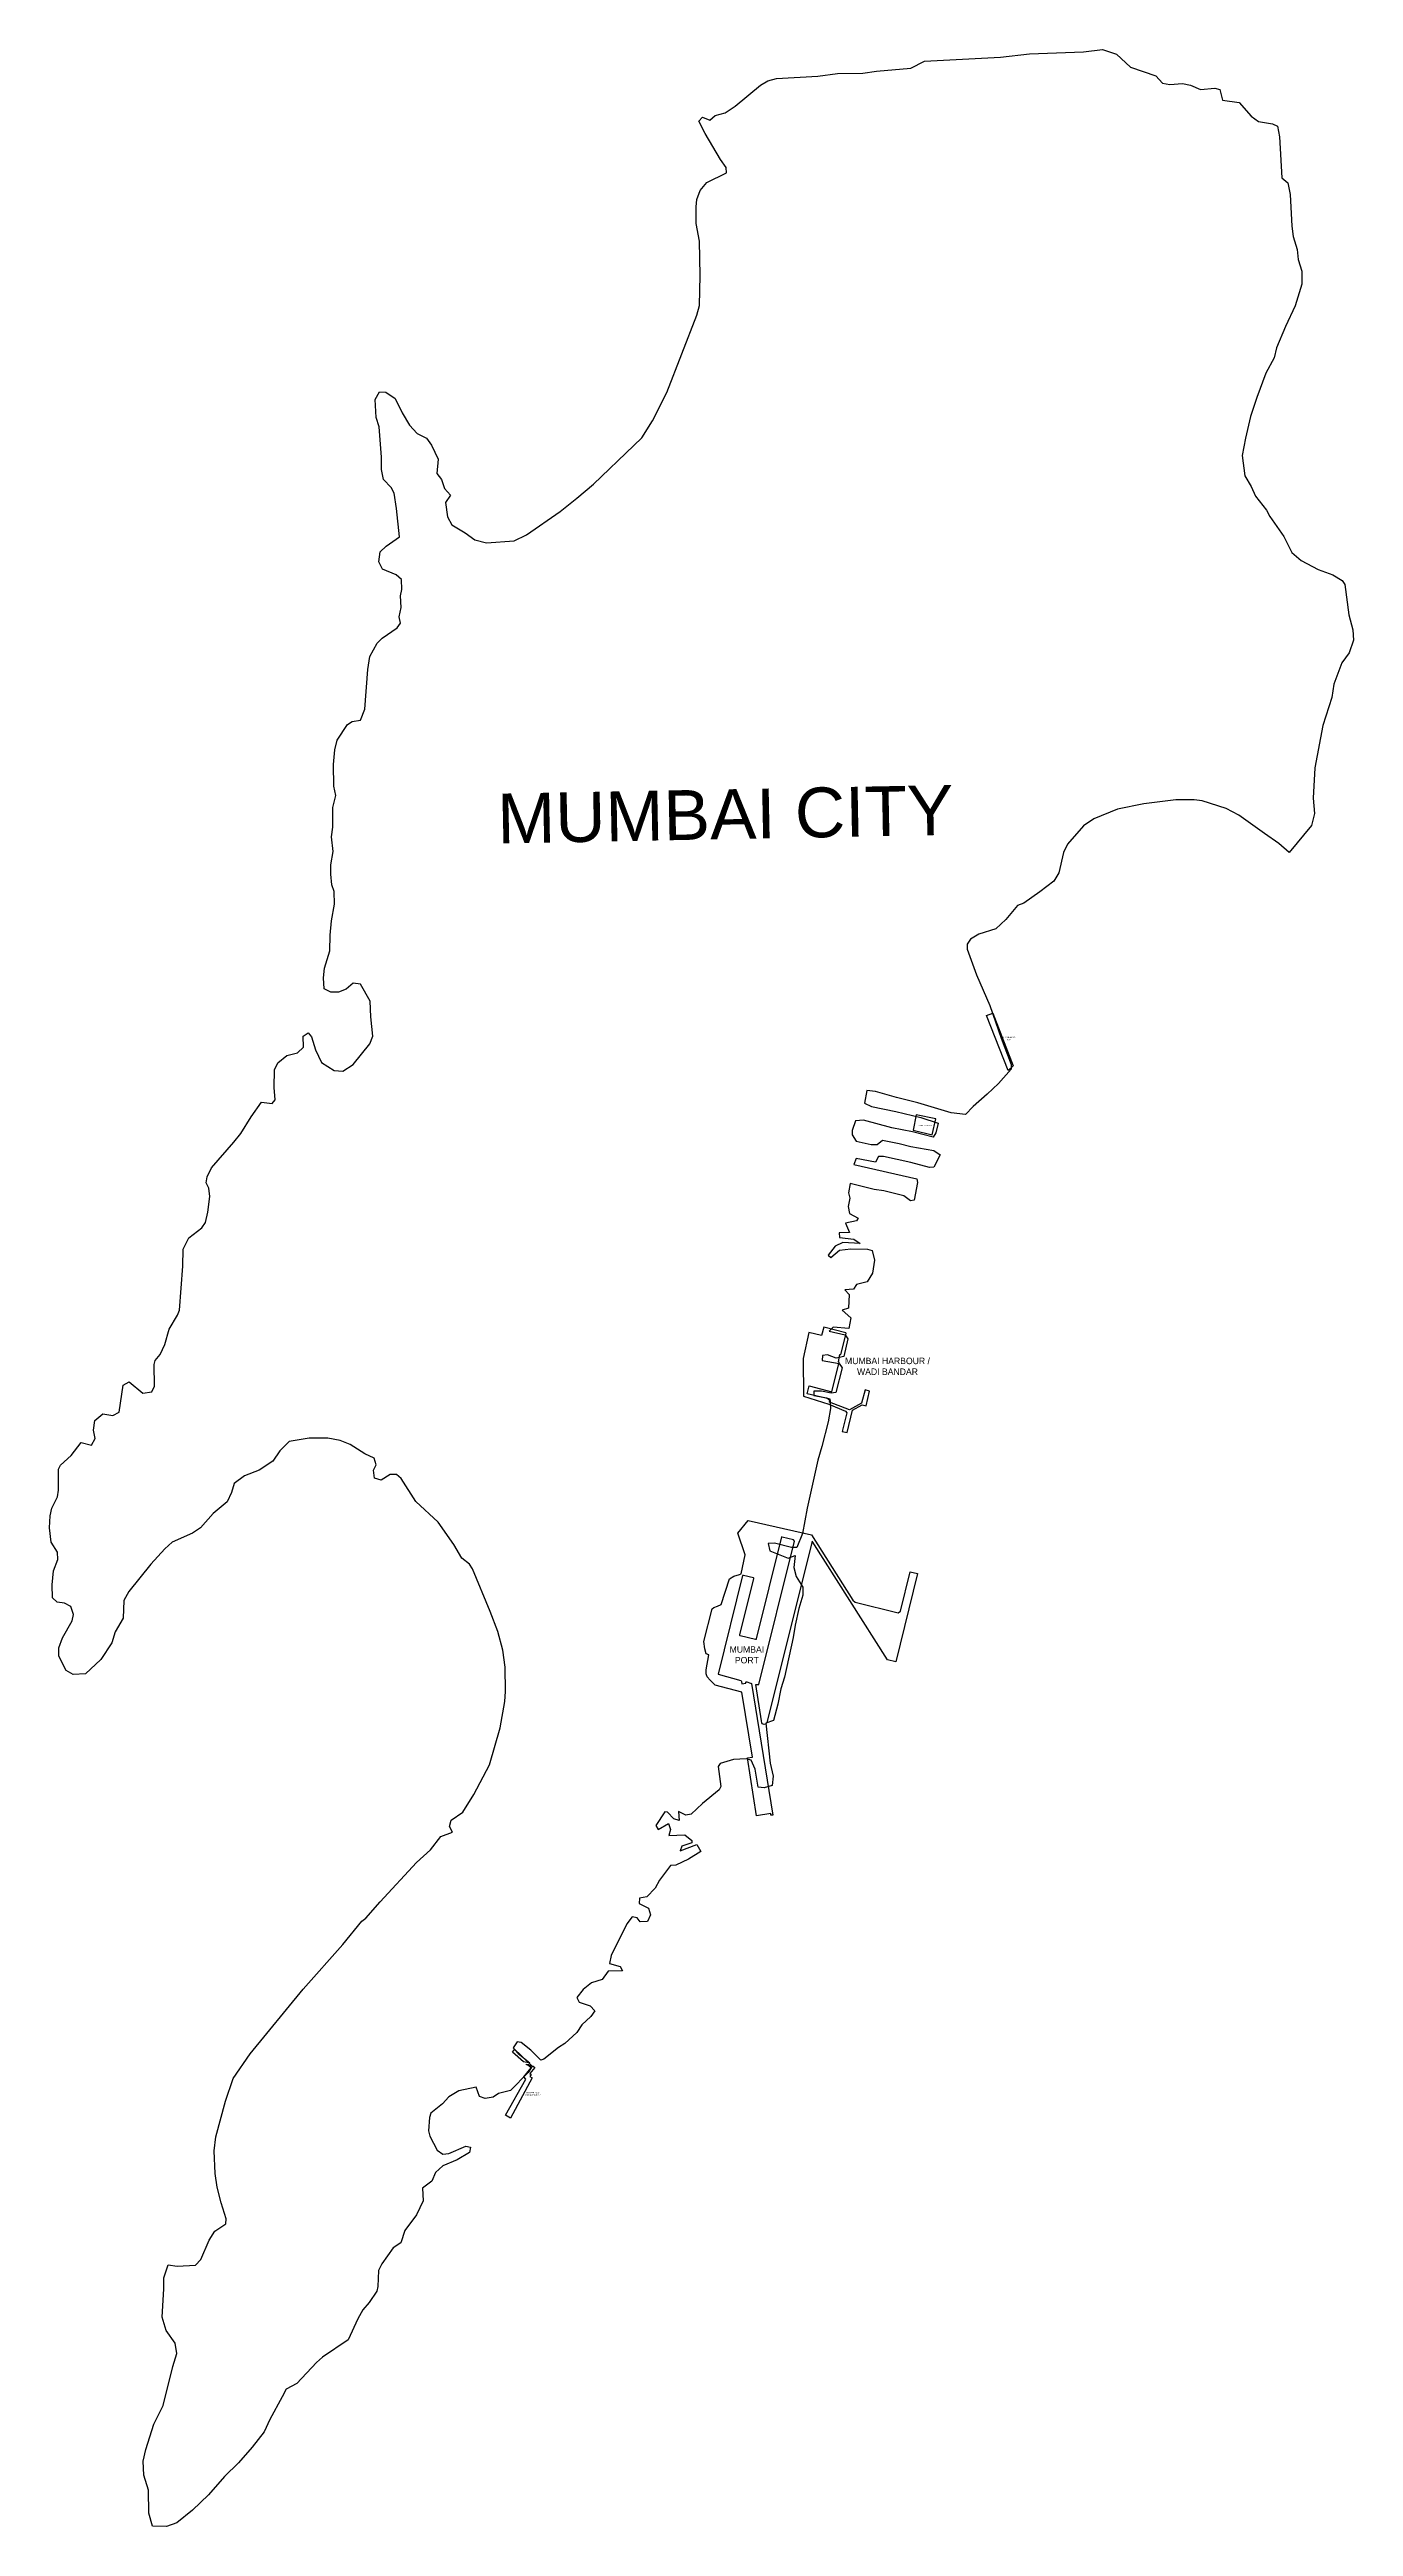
# Model space of a CAD drawing. Header units: metres. Extents: x 267365 to 277461, y 2088854 to 2108025.
import ezdxf

# ---------------------------------------------------------------- set-up
doc = ezdxf.new("R2010")
doc.units = ezdxf.units.M
for name, color, linetype in [('HARBOUR', 1, 'Continuous'), ('HARBOUR TEXT', 250, 'Continuous'), ('PORT', 5, 'Continuous'), ('PORT TEXT', 7, 'Continuous'), ('village', 3, 'Continuous'), ('VILLAGE NAME', 250, 'Continuous')]:
    doc.layers.add(name, color=color, linetype=linetype)

msp = doc.modelspace()

# ---------------------------------------------------------------- linework, layer by layer
at = {"color": 3}
msp.add_lwpolyline([(272926, 2107782), (272994, 2107802)], dxfattribs=at)
at = {"layer": 'HARBOUR', "flags": 128}
for points in [[(273398, 2097540), (273528, 2097485), (273538, 2097474), (273503, 2097328), (273542, 2097320), (273583, 2097493), (273658, 2097534), (273687, 2097528), (273714, 2097640), (273679, 2097650), (273652, 2097547), (273558, 2097496), (273403, 2097556), (273408, 2097578), (273231, 2097621), (273247, 2097681), (273423, 2097637), (273479, 2097866), (273473, 2097867), (273485, 2097925), (273492, 2097924), (273532, 2098088), (273531, 2098092), (273359, 2098136), (273343, 2098071), (273245, 2098095), (273201, 2097894), (273204, 2097603)], [(271037, 2092334), (271094, 2092403), (271065, 2092426), (271058, 2092427), (271059, 2092431), (271074, 2092430), (271079, 2092424), (271110, 2092417), (271122, 2092407), (271083, 2092361), (271094, 2092353), (271084, 2092337), (271103, 2092325), (270935, 2092015), (270896, 2092036), (271052, 2092315)]]:
    msp.add_lwpolyline(points, close=True, dxfattribs=at)
at = {"layer": 'PORT', "flags": 128}
for points in [[(274620, 2100549), (274668, 2100566), (274825, 2100159), (274788, 2100122)], [(274198, 2099626), (274228, 2099748), (274076, 2099780), (274052, 2099662)], [(272775, 2096640), (273264, 2096530), (273585, 2096023), (273603, 2096009), (273937, 2095926), (273954, 2095939), (274028, 2096243), (274085, 2096230), (273917, 2095547), (273853, 2095562), (273270, 2096481), (272918, 2095073), (272908, 2095064), (272898, 2095062), (272884, 2095067), (272880, 2095075), (272877, 2095090), (272834, 2095371), (272858, 2095371), (273132, 2096479), (273125, 2096491), (273038, 2096510), (273032, 2096514), (272836, 2095724), (272835, 2095720), (272831, 2095718), (272712, 2095747), (272709, 2095749), (272709, 2095754), (272818, 2096191), (272818, 2096193), (272815, 2096195), (272737, 2096215), (272734, 2096215), (272730, 2096213), (272542, 2095450), (272718, 2095402), (272721, 2095399), (272722, 2095393), (272725, 2095375), (272756, 2095381), (272756, 2095386), (272757, 2095389), (272759, 2095390), (272763, 2095390), (272793, 2095382), (272796, 2095381), (272799, 2095377), (272965, 2094360), (272951, 2094358), (272949, 2094372), (272838, 2094353), (272769, 2094802), (272809, 2094808), (272725, 2095311), (272519, 2095365), (272480, 2095403), (272456, 2095429), (272449, 2095452), (272448, 2095485), (272471, 2095600), (272448, 2095608), (272438, 2095646), (272431, 2095703), (272495, 2095956), (272508, 2095967), (272536, 2095977), (272564, 2095990), (272631, 2096189), (272664, 2096208), (272708, 2096223), (272719, 2096226), (272752, 2096373), (272694, 2096542)], [(270964, 2092546), (270993, 2092514), (271085, 2092442), (271077, 2092441), (271034, 2092449), (270949, 2092525)]]:
    msp.add_lwpolyline(points, close=True, dxfattribs=at)
at = {"layer": 'village', "color": 3}
msp.add_lwpolyline([(272994, 2107802), (273315, 2107819), (273466, 2107840), (273663, 2107841), (273769, 2107857), (274033, 2107882), (274139, 2107936), (274729, 2107967), (274952, 2107991), (275371, 2108006), (275518, 2108025), (275625, 2107989), (275735, 2107888), (275932, 2107822), (275982, 2107765), (276039, 2107754), (276137, 2107763), (276198, 2107748), (276277, 2107715), (276387, 2107727), (276425, 2107716), (276448, 2107633), (276577, 2107615), (276669, 2107510), (276726, 2107469), (276835, 2107451), (276873, 2107432), (276889, 2107349), (276907, 2107031), (276952, 2106994), (276972, 2106903), (276985, 2106658), (276994, 2106578), (277025, 2106476), (277033, 2106401), (277060, 2106310), (277061, 2106208), (277009, 2106041), (276935, 2105882), (276864, 2105715), (276846, 2105639), (276783, 2105521), (276712, 2105332), (276664, 2105184), (276624, 2105017), (276599, 2104884), (276619, 2104726), (276669, 2104643), (276703, 2104568), (276787, 2104459), (276814, 2104410), (276921, 2104255), (276983, 2104131), (277055, 2104071), (277188, 2104000), (277302, 2103960), (277374, 2103915), (277393, 2103885), (277425, 2103650), (277457, 2103533), (277461, 2103454), (277428, 2103356), (277372, 2103279), (277309, 2103112), (277294, 2103010), (277224, 2102794), (277163, 2102465), (277149, 2102230), (277158, 2102111), (277137, 2102018), (276964, 2101811), (276882, 2101881), (276772, 2101956), (276573, 2102100), (276476, 2102151), (276290, 2102210), (276227, 2102218), (276086, 2102217), (275837, 2102186), (275633, 2102146), (275450, 2102071), (275370, 2102016), (275248, 2101874), (275215, 2101809), (275180, 2101652), (275140, 2101589), (275033, 2101505), (274908, 2101419), (274859, 2101400), (274770, 2101292), (274692, 2101220), (274560, 2101178), (274496, 2101140), (274469, 2101101), (274469, 2101061), (274541, 2100864), (274646, 2100625), (274733, 2100373), (274811, 2100169), (274811, 2100133), (274713, 2100023), (274626, 2099939), (274517, 2099844), (274457, 2099783), (274345, 2099796), (274087, 2099872), (273923, 2099913), (273761, 2099961), (273694, 2099967), (273676, 2099869), (273730, 2099844), (273917, 2099806), (274112, 2099758), (274245, 2099716), (274228, 2099640), (274208, 2099606), (274046, 2099647), (273886, 2099678), (273668, 2099739), (273606, 2099734), (273579, 2099659), (273580, 2099624), (273611, 2099577), (273726, 2099549), (273773, 2099549), (273815, 2099583), (273943, 2099559), (274033, 2099535), (274211, 2099503), (274260, 2099470), (274212, 2099375), (274178, 2099371), (274034, 2099410), (273823, 2099457), (273783, 2099457), (273759, 2099414), (273610, 2099442), (273593, 2099395), (274080, 2099285), (274085, 2099256), (274059, 2099119), (274030, 2099114), (273980, 2099152), (273825, 2099191), (273749, 2099201), (273565, 2099247), (273550, 2099177), (273561, 2099135), (273548, 2099070), (273560, 2099016), (273625, 2098981), (273614, 2098960), (273529, 2098942), (273559, 2098870), (273478, 2098867), (273481, 2098831), (273593, 2098817), (273642, 2098783), (273508, 2098791), (273448, 2098764), (273394, 2098694), (273415, 2098676), (273481, 2098731), (273569, 2098742), (273699, 2098739), (273735, 2098730), (273753, 2098654), (273736, 2098553), (273696, 2098486), (273614, 2098467), (273589, 2098431), (273524, 2098426), (273556, 2098388), (273552, 2098283), (273503, 2098267), (273569, 2098209), (273554, 2098126), (273432, 2098136), (273401, 2098104), (273525, 2098076), (273545, 2098047), (273515, 2097908), (273455, 2097896), (273389, 2097921), (273349, 2097918), (273347, 2097878), (273480, 2097854), (273502, 2097821), (273452, 2097630), (273416, 2097625), (273342, 2097642), (273282, 2097642), (273284, 2097608), (273383, 2097589), (273410, 2097569), (273413, 2097506), (273393, 2097403), (273346, 2097212), (273315, 2097108), (273231, 2096736), (273194, 2096540), (273152, 2096430), (273110, 2096432), (272979, 2096465), (272928, 2096462), (272942, 2096404), (273084, 2096349), (273139, 2096370), (273127, 2096275), (273145, 2096206), (273197, 2096123), (273198, 2096061), (273167, 2095959), (273137, 2095831), (273122, 2095735), (273055, 2095427), (273027, 2095337), (273003, 2095218), (272970, 2095093), (272910, 2095072), (272944, 2094761), (272969, 2094662), (272961, 2094590), (272898, 2094572), (272851, 2094576), (272828, 2094715), (272798, 2094784), (272760, 2094795), (272661, 2094790), (272558, 2094758), (272543, 2094737), (272562, 2094580), (272551, 2094556), (272422, 2094449), (272333, 2094368), (272292, 2094359), (272234, 2094387), (272241, 2094318), (272198, 2094331), (272149, 2094382), (272129, 2094384), (272060, 2094280), (272078, 2094249), (272158, 2094295), (272174, 2094248), (272161, 2094201), (272285, 2094208), (272339, 2094164), (272337, 2094144), (272261, 2094118), (272248, 2094082), (272377, 2094131), (272409, 2094079), (272313, 2094018), (272215, 2093972), (272172, 2093970), (272088, 2093857), (272053, 2093794), (271990, 2093726), (271932, 2093717), (271930, 2093676), (272002, 2093639), (272018, 2093587), (271996, 2093536), (271938, 2093533), (271915, 2093564), (271875, 2093573), (271835, 2093519), (271714, 2093273), (271701, 2093211), (271782, 2093189), (271802, 2093155), (271690, 2093152), (271643, 2093087), (271561, 2093061), (271496, 2093009), (271447, 2092948), (271465, 2092913), (271551, 2092884), (271587, 2092846), (271556, 2092801), (271487, 2092736), (271447, 2092677), (271354, 2092591), (271305, 2092562), (271191, 2092471), (271169, 2092464), (271092, 2092540), (271017, 2092600), (270986, 2092604), (270955, 2092559), (271102, 2092417), (271071, 2092367), (270933, 2092229), (270841, 2092206), (270801, 2092176), (270738, 2092165), (270693, 2092182), (270668, 2092254), (270534, 2092226), (270456, 2092178), (270407, 2092124), (270318, 2092054), (270307, 2092020), (270299, 2091915), (270310, 2091874), (270367, 2091767), (270410, 2091736), (270457, 2091741), (270589, 2091798), (270625, 2091790), (270616, 2091749), (270522, 2091692), (270411, 2091644), (270353, 2091594), (270324, 2091527), (270253, 2091473), (270258, 2091374), (270207, 2091266), (270117, 2091144), (270086, 2091050), (270026, 2091011), (269939, 2090887), (269913, 2090835), (269907, 2090710), (269898, 2090676), (269841, 2090588), (269790, 2090530), (269752, 2090462), (269677, 2090298), (269479, 2090164), (269432, 2090123), (269279, 2089961), (269196, 2089917), (269167, 2089856), (269072, 2089683), (269028, 2089586), (268933, 2089467), (268828, 2089347), (268719, 2089241), (268595, 2089099), (268473, 2088979), (268352, 2088881), (268272, 2088854), (268162, 2088855), (268135, 2088957), (268131, 2089134), (268094, 2089251), (268091, 2089358), (268111, 2089450), (268172, 2089646), (268245, 2089790), (268321, 2090093), (268351, 2090192), (268339, 2090273), (268267, 2090371), (268237, 2090474), (268251, 2090694), (268250, 2090777), (268283, 2090878), (268353, 2090869), (268496, 2090877), (268536, 2090920), (268600, 2091071), (268646, 2091139), (268731, 2091195), (268733, 2091236), (268694, 2091359), (268664, 2091480), (268647, 2091587), (268641, 2091760), (268652, 2091870), (268728, 2092146), (268787, 2092321), (268918, 2092513), (269329, 2093012), (269635, 2093357), (269782, 2093538), (269815, 2093563), (269924, 2093689), (270206, 2093992), (270315, 2094092), (270395, 2094193), (270485, 2094228), (270462, 2094272), (270475, 2094320), (270566, 2094383), (270651, 2094518), (270772, 2094748), (270853, 2095036), (270891, 2095238), (270895, 2095316), (270894, 2095505), (270875, 2095637), (270835, 2095780), (270776, 2095936), (270641, 2096265), (270618, 2096301), (270557, 2096349), (270496, 2096454), (270374, 2096626), (270200, 2096788), (270088, 2096964), (270052, 2096996), (270003, 2096997), (269934, 2096952), (269880, 2096967), (269873, 2097030), (269895, 2097071), (269879, 2097122), (269807, 2097155), (269692, 2097228), (269615, 2097259), (269521, 2097276), (269375, 2097277), (269221, 2097251), (269147, 2097179), (269094, 2097098), (268989, 2097030), (268875, 2096986), (268795, 2096925), (268775, 2096857), (268740, 2096785), (268631, 2096695), (268533, 2096584), (268471, 2096543), (268314, 2096473), (268259, 2096421), (268150, 2096303), (267979, 2096091), (267941, 2096021), (267936, 2095884), (267874, 2095778), (267847, 2095693), (267761, 2095564), (267643, 2095454), (267547, 2095448), (267493, 2095479), (267438, 2095591), (267437, 2095654), (267466, 2095733), (267541, 2095863), (267550, 2095913), (267531, 2095973), (267482, 2095999), (267423, 2096008), (267387, 2096041), (267386, 2096142), (267397, 2096250), (267430, 2096338), (267427, 2096396), (267377, 2096472), (267365, 2096582), (267369, 2096676), (267382, 2096736), (267428, 2096822), (267434, 2096874), (267435, 2097037), (267449, 2097069), (267533, 2097143), (267609, 2097243), (267689, 2097223), (267718, 2097275), (267706, 2097340), (267715, 2097414), (267777, 2097466), (267856, 2097453), (267903, 2097478), (267935, 2097687), (267981, 2097714), (268088, 2097626), (268157, 2097637), (268177, 2097680), (268175, 2097848), (268182, 2097877), (268222, 2097925), (268257, 2098001), (268292, 2098120), (268356, 2098229), (268372, 2098269), (268398, 2098608), (268401, 2098740), (268443, 2098828), (268544, 2098905), (268572, 2098946), (268592, 2099027), (268605, 2099148), (268599, 2099213), (268579, 2099253), (268585, 2099300), (268618, 2099370), (268792, 2099569), (268845, 2099636), (268927, 2099765), (269007, 2099877), (269088, 2099867), (269112, 2099896), (269104, 2099990), (269106, 2100127), (269134, 2100183), (269203, 2100238), (269286, 2100259), (269331, 2100304), (269330, 2100389), (269368, 2100414), (269393, 2100383), (269425, 2100284), (269471, 2100186), (269568, 2100122), (269635, 2100118), (269717, 2100168), (269846, 2100330), (269868, 2100389), (269853, 2100537), (269848, 2100660), (269773, 2100792), (269717, 2100798), (269663, 2100753), (269603, 2100728), (269542, 2100729), (269491, 2100754), (269486, 2100839), (269494, 2100915), (269535, 2101048), (269537, 2101171), (269547, 2101281), (269571, 2101409), (269570, 2101508), (269552, 2101559), (269542, 2101642), (269544, 2101714), (269561, 2101819), (269549, 2101931), (269559, 2102005), (269558, 2102158), (269582, 2102252), (269566, 2102324), (269564, 2102492), (269575, 2102606), (269592, 2102680), (269672, 2102802), (269707, 2102825), (269772, 2102834), (269807, 2102920), (269830, 2103227), (269845, 2103326), (269902, 2103430), (269940, 2103468), (270056, 2103550), (270082, 2103586), (270073, 2103635), (270088, 2103707), (270083, 2103797), (270094, 2103846), (270091, 2103922), (270048, 2103960), (269942, 2104004), (269915, 2104060), (269926, 2104136), (269972, 2104181), (270075, 2104254), (270051, 2104473), (270034, 2104590), (270009, 2104635), (269952, 2104697), (269936, 2104775), (269935, 2104869), (269918, 2105105), (269895, 2105176), (269887, 2105315), (269920, 2105376), (269970, 2105372), (270042, 2105323), (270096, 2105214), (270153, 2105118), (270212, 2105053), (270284, 2105016), (270323, 2104962), (270375, 2104855), (270365, 2104743), (270401, 2104698), (270424, 2104627), (270469, 2104575), (270431, 2104519), (270446, 2104407), (270480, 2104345), (270584, 2104283), (270658, 2104229), (270748, 2104208), (270963, 2104223), (271057, 2104269), (271318, 2104450), (271449, 2104552), (271576, 2104661), (271890, 2104959), (271950, 2105020), (272034, 2105151), (272144, 2105371), (272377, 2105970), (272397, 2106044), (272402, 2106277), (272397, 2106542), (272372, 2106678), (272371, 2106808), (272377, 2106864), (272403, 2106934), (272454, 2106995), (272606, 2107070), (272604, 2107111), (272560, 2107175), (272442, 2107376), (272392, 2107470), (272421, 2107501), (272477, 2107477), (272520, 2107514), (272595, 2107534), (272674, 2107587), (272870, 2107748), (272926, 2107782)], dxfattribs=at)

# ---------------------------------------------------------------- texts
at = {"layer": 'HARBOUR TEXT', "attachment_point": 1}
for s, insert, char_height, width in [('\\pxqc;COAL BANDAR', (273782, 2099702), 10, 724.17), ('\\pxqc;MUMBAI HARBOUR / \\PWADI BANDAR', (273491, 2097900), 50, 724.17), ('\\pxqc; SASSOON DOCK FISHING HARBOUR', (271044, 2092216), 10, 125.72)]:
    msp.add_mtext(s, dxfattribs=dict(at, insert=insert, char_height=char_height, width=width))
at = {"layer": 'PORT TEXT', "attachment_point": 1}
for s, insert, char_height, width in [('\\pxqc;HAJI BANDAR PORT', (274738, 2100384), 10, 118.6), ('\\pxqc;MUMBAI PORT', (272721, 2095667), 50, 87)]:
    msp.add_mtext(s, dxfattribs=dict(at, insert=insert, char_height=char_height, width=width))
at = {"layer": 'VILLAGE NAME', "insert": (270828, 2102265), "char_height": 385.73, "attachment_point": 1, "rotation": 1.1028}
msp.add_mtext_dynamic_manual_height_columns('{\\fArial|b0|i0|c0|p34;MUMBAI CITY}', width=4300.78, gutter_width=1929, heights=[0], dxfattribs=at)

doc.saveas('drawing.dxf')
